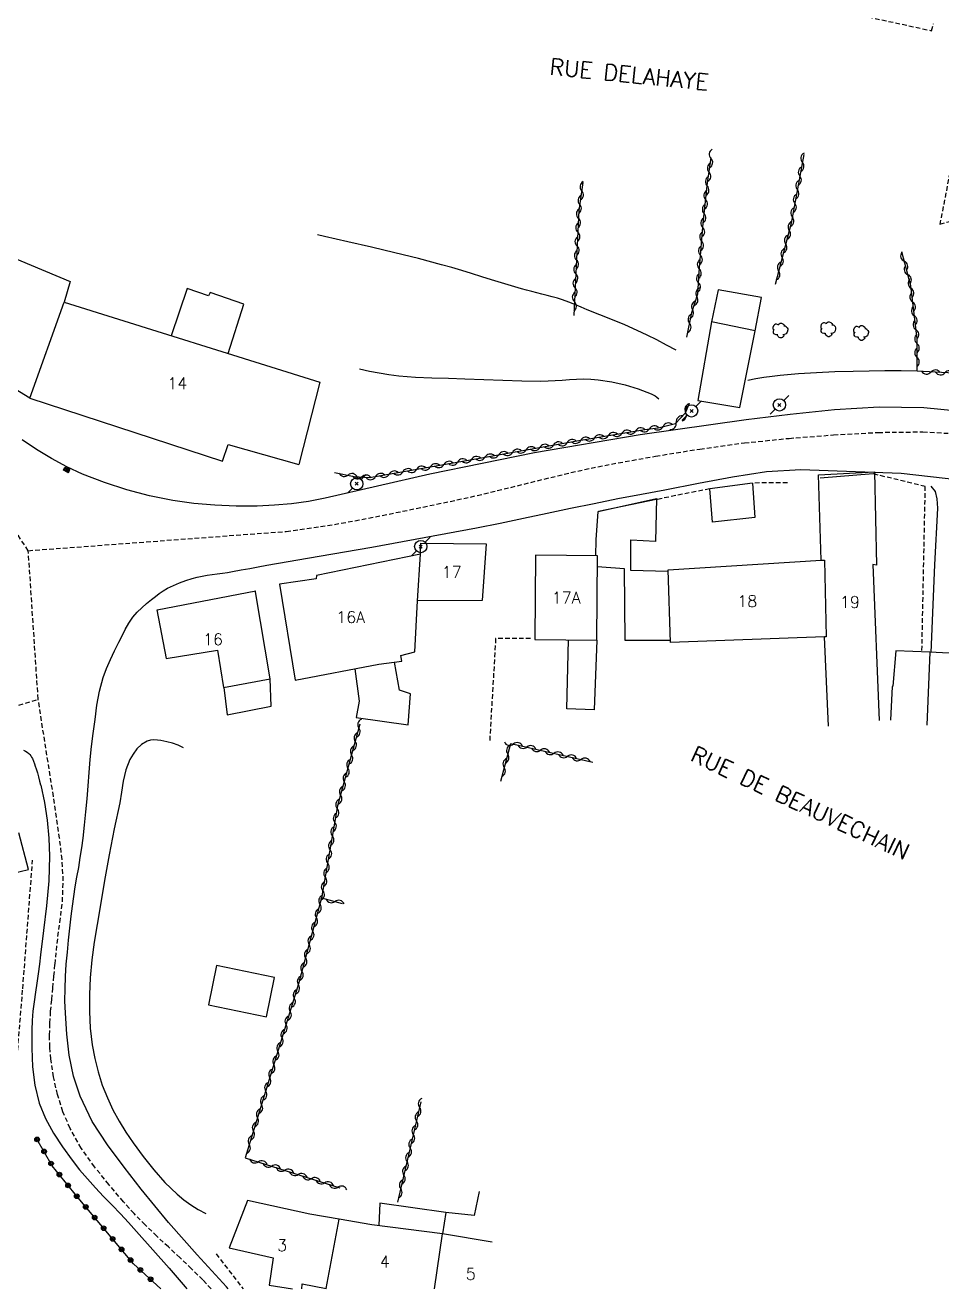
# Model space of a CAD drawing. Header units: millimetres. Extents: x 176000 to 177001, y 163000 to 164001.
# Drawn here: x 176513.4 to 176612.2, y 163000 to 163136.3 of the extents above; entities that cross this region are included whole.
import ezdxf
from ezdxf.enums import TextEntityAlignment as Align

# ---------------------------------------------------------------- set-up
doc = ezdxf.new("R2010")
doc.units = ezdxf.units.MM
doc.linetypes.add('DASHED', pattern=[0.75, 0.5, -0.25])
doc.layers.get('0').update_dxf_attribs({"linetype": 'CONTINUOUS'})
for name, color, linetype in [('W0001', 6, 'DASHED'), ('W0008', 7, 'CONTINUOUS'), ('W0014', 7, 'CONTINUOUS'), ('W0017', 7, 'CONTINUOUS'), ('W0101', 7, 'CONTINUOUS'), ('W0104', 1, 'CONTINUOUS'), ('W0112', 1, 'DASHED'), ('W0211', 2, 'CONTINUOUS'), ('W0214', 2, 'CONTINUOUS'), ('W0300', 7, 'CONTINUOUS'), ('W0310', 3, 'CONTINUOUS'), ('W0323', 7, 'CONTINUOUS'), ('W0401', 7, 'CONTINUOUS'), ('W0473', 7, 'CONTINUOUS'), ('W0989', 7, 'CONTINUOUS'), ('W0991', 7, 'CONTINUOUS'), ('W1102', 7, 'CONTINUOUS')]:
    doc.layers.add(name, color=color, linetype=linetype)
doc.styles.get("Standard").update_dxf_attribs({"font": 'romans.shx', "width": 0.85})

# ---------------------------------------------------------------- blocks, each defined once
blk = doc.blocks.new('T473')
for p, q in [((-0.166667, 0.166667), (0.166667, -0.166667)), ((-0.166667, -0.166667), (0.166667, 0.166667)), ((0.500001, 0.500001), (1.000002, 1.000002)), ((-1.000002, -1.000002), (-0.500001, -0.500001))]:
    blk.add_line(p, q)
blk.add_ellipse((0, 0), major_axis=(0.471405, 0.471405), ratio=1, start_param=5.4977871438, end_param=11.780972451)
blk = doc.blocks.new('T300')
for p, q in [((-0.8, 0.51), (-0.86, 0.34)), ((-0.86, 0.34), (-0.86, 0.17)), ((-0.86, 0.17), (-0.74, 0.06)), ((-0.69, 0.63), (-0.8, 0.51)), ((-0.8, -0.06), (-0.74, 0.06)), ((-0.74, 0.06), (-0.69, 0.11)), ((-0.57, 0.69), (-0.69, 0.63)), ((-0.46, 0.69), (-0.57, 0.69)), ((-0.29, 0.63), (-0.46, 0.69)), ((-0.29, 0.63), (-0.17, 0.74)), ((-0.23, 0.57), (-0.29, 0.63)), ((-0.17, 0.74), (-0.06, 0.8)), ((-0.06, 0.8), (0.06, 0.8)), ((0.06, 0.8), (0.23, 0.74)), ((0.23, 0.74), (0.34, 0.63)), ((0.34, 0.63), (0.4, 0.51)), ((0.46, 0.46), (0.34, 0.46)), ((0.4, 0.51), (0.4, 0.46)), ((0.57, 0.4), (0.46, 0.46)), ((0.57, 0.4), (0.69, 0.29)), ((0.69, 0.29), (0.74, 0.17)), ((0.74, 0.06), (0.69, -0.17)), ((0.74, 0.17), (0.74, 0.06)), ((-0.8, -0.17), (-0.8, -0.06)), ((-0.8, -0.23), (-0.8, -0.17)), ((-0.74, -0.34), (-0.8, -0.23)), ((-0.69, -0.4), (-0.74, -0.34)), ((-0.51, -0.46), (-0.69, -0.4)), ((-0.4, -0.46), (-0.51, -0.46)), ((-0.4, -0.46), (-0.34, -0.46)), ((-0.34, -0.46), (-0.34, -0.4)), ((-0.34, -0.51), (-0.34, -0.46)), ((-0.29, -0.63), (-0.34, -0.51)), ((-0.17, -0.74), (-0.29, -0.63)), ((-0.06, -0.8), (-0.17, -0.74)), ((0.06, -0.8), (-0.06, -0.8)), ((0.17, -0.74), (0.06, -0.8)), ((0.23, -0.69), (0.17, -0.74)), ((0.29, -0.46), (0.23, -0.46)), ((0.29, -0.63), (0.23, -0.69)), ((0.46, -0.4), (0.29, -0.46)), ((0.34, -0.51), (0.29, -0.63)), ((0.34, -0.51), (0.34, -0.46)), ((0.57, -0.34), (0.46, -0.4)), ((0.63, -0.29), (0.57, -0.34)), ((0.69, -0.17), (0.63, -0.29))]:
    blk.add_line(p, q)
blk = doc.blocks.new('T401')
for p, q in [((-0.3, 0.3), (0, 0.3)), ((-0.3, -0.25), (-0.3, 0.3)), ((-0.3, 0.15), (0, 0.15)), ((-0.3, 0), (0, 0)), ((0, 0.3), (0, -0.25)), ((-0.3, -0.15), (0, -0.15)), ((-0.3, -0.25), (-0.3, -0.3)), ((-0.3, -0.3), (0, -0.3)), ((0, -0.3), (0, -0.25))]:
    blk.add_line(p, q)
blk = doc.blocks.new('t310o')
at = {"color": 0, "linetype": 'Continuous'}
for centre, start, end in [((-0.5, 0.38), 216.8699, 323.1304), ((0.5, -0.37), 36.8699, 143.1303)]:
    blk.add_arc(centre, 0.625, start, end, dxfattribs=at)
blk = doc.blocks.new('t323o')
at = {"color": 0, "linetype": 'Continuous'}
for radius in [0.25, 0.15]:
    blk.add_circle((0, 0), radius, dxfattribs=at)

msp = doc.modelspace()

# ---------------------------------------------------------------- linework, layer by layer
at = {"layer": 'W0001'}
for points in [[(176513.68, 163079.63), (176541.51, 163081.71), (176545.97, 163082.33), (176550.4, 163083.13), (176554.8, 163084.03), (176559.2, 163084.95), (176561.39, 163085.42), (176563.56, 163085.93), (176565.73, 163086.46), (176567.89, 163087), (176570.06, 163087.53), (176572.23, 163088.05), (176574.41, 163088.53), (176576.6, 163088.97), (176581.37, 163089.83), (176586.15, 163090.6), (176590.95, 163091.26), (176595.77, 163091.75), (176600.57, 163092.12), (176605.38, 163092.39), (176610.21, 163092.45), (176615.04, 163092.18)], [(176513.68, 163079.63), (176506.17, 163090.92)], [(176514.74, 163063.61), (176513.68, 163079.63)], [(176459.95, 163044.23), (176468.11, 163048.06), (176470.16, 163048.98), (176472.21, 163049.88), (176474.27, 163050.76), (176476.36, 163051.58), (176479.14, 163052.57), (176481.94, 163053.48), (176484.75, 163054.35), (176487.57, 163055.2), (176488.65, 163055.53), (176489.73, 163055.85), (176490.81, 163056.16), (176491.9, 163056.47), (176492.98, 163056.77), (176494.07, 163057.08), (176495.15, 163057.38), (176496.23, 163057.7), (176514.74, 163063.61)], [(176533.41, 163000), (176532.51, 163000.95), (176531.29, 163002.16), (176530.05, 163003.34), (176528.79, 163004.51), (176527.53, 163005.68), (176526.29, 163006.88), (176525.09, 163008.11), (176523.94, 163009.39), (176522.36, 163011.25), (176520.82, 163013.15), (176519.39, 163015.15), (176518.19, 163017.3), (176517.42, 163019.1), (176516.83, 163020.96), (176516.4, 163022.86), (176516.11, 163024.79), (176516, 163026.08), (176515.97, 163027.36), (176516.01, 163028.65), (176516.09, 163029.93), (176516.21, 163031.2), (176516.33, 163032.47), (176516.45, 163033.74), (176516.56, 163035.01), (176516.78, 163037.26), (176517.09, 163039.51), (176517.36, 163041.76), (176517.45, 163044.03), (176517.33, 163046.32), (176517.06, 163048.6), (176516.72, 163050.86), (176516.39, 163053.12), (176514.74, 163063.61)]]:
    msp.add_lwpolyline(points, dxfattribs=at)
at = {"layer": 'W0008'}
for points in [[(176662.78, 163080.06), (176659.87, 163081.45), (176656.94, 163082.79), (176653.99, 163084.08), (176651.01, 163085.31), (176648.09, 163086.49), (176645.16, 163087.64), (176642.2, 163088.71), (176639.18, 163089.62), (176632.08, 163091.47), (176624.91, 163093.08), (176617.66, 163094.31), (176610.33, 163095.03), (176605.5, 163095.11), (176600.69, 163094.83), (176595.9, 163094.34), (176591.14, 163093.75), (176579.7, 163092.14), (176568.31, 163090.19), (176556.99, 163087.9), (176545.73, 163085.28)], [(176535.24, 163000), (176535.05, 163000.21), (176531.89, 163003.64), (176528.79, 163007.13), (176525.86, 163010.76), (176524.04, 163013.11), (176522.23, 163015.51), (176520.58, 163018.04), (176519.26, 163020.76), (176518.55, 163022.95), (176518.1, 163025.21), (176517.84, 163027.48), (176517.68, 163029.74), (176517.63, 163031.06), (176517.64, 163032.37), (176517.69, 163033.69), (176517.78, 163035), (176517.89, 163036.3), (176518.02, 163037.6), (176518.16, 163038.91), (176518.3, 163040.21), (176518.43, 163041.26), (176518.58, 163042.32), (176518.75, 163043.37), (176518.93, 163044.41), (176519.12, 163045.46), (176519.29, 163046.51), (176519.46, 163047.56), (176519.6, 163048.61), (176519.76, 163050.02), (176519.9, 163051.44), (176520.02, 163052.85), (176520.13, 163054.26), (176520.24, 163055.68), (176520.37, 163057.09), (176520.51, 163058.51), (176520.69, 163059.92), (176520.88, 163061.43), (176521.09, 163062.95), (176521.36, 163064.46), (176521.74, 163065.94), (176522.1, 163066.93), (176522.53, 163067.89), (176522.99, 163068.83), (176523.46, 163069.76), (176523.8, 163070.45), (176524.14, 163071.14), (176524.51, 163071.81), (176524.95, 163072.45), (176525.41, 163072.98), (176525.92, 163073.47), (176526.45, 163073.93), (176526.99, 163074.37), (176527.4, 163074.69), (176527.81, 163075.01), (176528.24, 163075.3), (176528.7, 163075.57), (176529.34, 163075.89), (176530, 163076.17), (176530.67, 163076.41), (176531.36, 163076.62), (176531.89, 163076.76), (176532.43, 163076.87), (176532.98, 163076.97), (176533.53, 163077.05), (176534.07, 163077.13), (176534.62, 163077.2), (176535.17, 163077.29), (176535.71, 163077.38), (176536.64, 163077.55), (176537.57, 163077.72), (176538.49, 163077.89), (176539.42, 163078.07)], [(176515.02, 163054.34), (176515.41, 163052.45), (176515.71, 163050.54), (176515.89, 163048.61), (176515.98, 163046.68), (176515.9, 163044), (176515.64, 163041.32), (176515.31, 163038.66), (176515, 163036.01), (176514.88, 163035), (176514.74, 163033.99), (176514.59, 163032.98), (176514.44, 163031.98), (176514.3, 163030.97), (176514.18, 163029.95), (176514.1, 163028.93), (176514.07, 163027.91), (176514.07, 163025.94), (176514.14, 163023.95), (176514.37, 163021.97), (176514.85, 163020.02), (176515.52, 163018.36), (176516.4, 163016.79), (176517.38, 163015.31), (176518.42, 163013.87), (176519.21, 163012.84), (176520.05, 163011.84), (176520.92, 163010.88), (176521.81, 163009.94), (176522.71, 163009.01), (176523.61, 163008.08), (176524.5, 163007.14), (176525.37, 163006.18), (176527.13, 163004.2), (176528.87, 163002.21), (176530.6, 163000.21), (176530.79, 163000)]]:
    msp.add_lwpolyline(points, dxfattribs=at)
at = {"layer": 'W0014'}
for points in [[(176545.73, 163085.28), (176543.91, 163084.95), (176542.08, 163084.7), (176540.24, 163084.54), (176538.39, 163084.45), (176536.1, 163084.44), (176533.81, 163084.53), (176531.53, 163084.73), (176529.26, 163085.05), (176526.77, 163085.56), (176524.32, 163086.2), (176521.9, 163086.97), (176519.54, 163087.89), (176517.83, 163088.67), (176516.17, 163089.56), (176514.57, 163090.54), (176513.02, 163091.6)], [(176539.41, 163078.06), (176545.08, 163079.03), (176550.74, 163080.02), (176556.39, 163081.05), (176562.04, 163082.11), (176564.59, 163082.61), (176567.13, 163083.13), (176569.67, 163083.66), (176572.2, 163084.2), (176574.74, 163084.73), (176577.28, 163085.25), (176579.83, 163085.74), (176582.38, 163086.21), (176586.01, 163086.9), (176589.65, 163087.61), (176593.34, 163088.17), (176597.05, 163088.39), (176607.88, 163087.99), (176618.63, 163086.77)], [(176513.16, 163058.09), (176513.36, 163057.99), (176513.55, 163057.88), (176513.73, 163057.75), (176513.85, 163057.63), (176513.95, 163057.49), (176514.04, 163057.35), (176514.12, 163057.2), (176514.24, 163056.93), (176514.34, 163056.65), (176514.43, 163056.37), (176514.52, 163056.08), (176514.66, 163055.65), (176514.78, 163055.22), (176514.9, 163054.78), (176515.01, 163054.35)]]:
    msp.add_lwpolyline(points, dxfattribs=at)
at = {"layer": 'W0017'}
msp.add_lwpolyline([(176611.1, 163068.66), (176611.49, 163078.1), (176611.82, 163084.21), (176611.76, 163085.23), (176611.57, 163086.01), (176611.11, 163086.58)], dxfattribs=at)
at = {"layer": 'W0101'}
for points in [[(176513.85, 163096.09), (176517.56, 163106.43), (176545.13, 163097.81), (176542.88, 163088.92)], [(176513.85, 163096.09), (176534.63, 163089.27), (176535.24, 163091.09), (176542.88, 163088.92)], [(176599.22, 163078.59), (176598.94, 163087.83), (176604.99, 163088.13), (176605.21, 163078.08), (176604.82, 163078.13), (176605.5, 163061.3)], [(176555.99, 163079.26), (176556.04, 163080.43), (176563.07, 163080.38), (176562.64, 163074.24), (176555.69, 163074.23)], [(176555.99, 163079.26), (176544.79, 163076.96), (176544.74, 163076.61), (176540.77, 163076.03)], [(176599.59, 163070.33), (176582.96, 163069.74), (176582.72, 163077.58), (176599.22, 163078.59)], [(176538.24, 163075.26), (176527.6, 163073.21)], [(176528.55, 163067.98), (176534.11, 163068.89), (176534.74, 163064.87), (176539.78, 163065.79), (176538.21, 163075.2)], [(176540.77, 163076.03), (176542.48, 163065.66), (176551.49, 163067.39), (176553.98, 163067.71), (176553.88, 163068.32), (176555.37, 163068.7), (176555.69, 163074.23)], [(176527.53, 163073.23), (176528.56, 163067.99)], [(176600.03, 163060.71), (176599.59, 163070.33)], [(176544.05, 163008.04), (176537.33, 163009.52), (176535.34, 163004.41), (176540.1, 163003.35), (176539.67, 163000.4), (176542.18, 163000)], [(176547.24, 163007.5), (176544.05, 163008.04)], [(176550.74, 163006.91), (176547.24, 163007.5)], [(176558.37, 163005.93), (176550.75, 163006.91), (176550.74, 163006.91)], [(176563.75, 163005.01), (176558.37, 163005.93)], [(176543.19, 163000), (176543.23, 163000.51), (176543.23, 163000.52), (176545.81, 163000.02)], [(176545.81, 163000.02), (176545.8, 163000)]]:
    msp.add_lwpolyline(points, dxfattribs=at)
msp.add_lwpolyline([(176568.42, 163079.13), (176568.35, 163070.04), (176575.02, 163069.98), (176575.1, 163079.07)], close=True, dxfattribs=at)
at = {"layer": 'W0104'}
for points in [[(176513.85, 163096.09), (176504.9, 163101.56), (176502.53, 163106.26), (176507.07, 163113.32), (176518.18, 163108.68), (176517.56, 163106.43)], [(176535.26, 163100.89), (176536.95, 163106.23), (176533.29, 163107.47), (176533.14, 163107.13), (176530.81, 163107.93), (176529.1, 163102.82)], [(176590.45, 163095.06), (176592.1, 163103.36), (176592.78, 163106.96), (176588.11, 163107.78), (176587.39, 163104.32), (176585.94, 163095.84)], [(176592.1, 163103.36), (176587.39, 163104.32)], [(176585.94, 163095.84), (176590.45, 163095.06)], [(176604.84, 163087.92), (176599.11, 163087.45)], [(176591.83, 163086.93), (176592.07, 163083.21), (176587.51, 163082.72), (176587.21, 163086.31)], [(176591.83, 163086.93), (176587.21, 163086.31)], [(176574.92, 163079.07), (176574.94, 163080.79), (176575.16, 163083.84), (176581.48, 163085.26), (176581.37, 163080.63), (176578.68, 163080.76), (176578.67, 163080.76), (176578.65, 163077.52), (176582.72, 163077.41)], [(176581.43, 163085.14), (176575.21, 163083.84)], [(176582.96, 163069.95), (176578.08, 163069.95), (176578.02, 163077.67), (176575.08, 163077.9)], [(176575.02, 163069.98), (176575.02, 163069.98), (176574.73, 163062.45), (176571.78, 163062.57), (176571.97, 163070.01)], [(176614.42, 163068.5), (176610.96, 163068.67), (176607.29, 163068.81), (176606.95, 163065.01), (176606.88, 163064.99), (176606.7, 163061.35)], [(176610.96, 163068.67), (176610.65, 163060.81)], [(176548.91, 163066.89), (176549.38, 163063.39), (176549.07, 163061.62), (176554.68, 163060.85), (176554.92, 163064.19), (176553.74, 163064.58), (176553.2, 163067.61)], [(176534.77, 163064.87), (176535.14, 163061.92), (176539.9, 163062.84), (176539.78, 163065.79)], [(176503.47, 163044.38), (176503.78, 163042.87), (176513.7, 163045.22), (176512.67, 163049.19)], [(176562.33, 163010.49), (176561.79, 163007.89), (176558.72, 163008.23), (176558.37, 163005.93)], [(176558.72, 163008.23), (176558.72, 163008.23), (176551.61, 163009.22), (176551.52, 163006.81)]]:
    msp.add_lwpolyline(points, dxfattribs=at)
msp.add_lwpolyline([(176533.13, 163030.62), (176539.37, 163029.33), (176540.25, 163033.59), (176534, 163034.87)], close=True, dxfattribs=at)
at = {"layer": 'W0112'}
for points in [[(176600.65, 163138.02), (176611.15, 163135.73), (176611.36, 163136.47)], [(176613.67, 163122.97), (176613.26, 163121.17), (176612.05, 163114.87), (176621.51, 163117.43)], [(176610.47, 163086.55), (176604.84, 163087.92)], [(176587.21, 163086.31), (176581.43, 163085.14)], [(176595.59, 163086.95), (176591.83, 163086.93)], [(176610.11, 163068.85), (176610.47, 163086.56)], [(176567.88, 163070.17), (176564.11, 163070.14), (176563.46, 163059.1)], [(176512.22, 163022.01), (176513.08, 163032.36), (176514.14, 163046.23)], [(176533.94, 163003.75), (176536.85, 163000)]]:
    msp.add_lwpolyline(points, dxfattribs=at)
at = {"layer": 'W0211'}
for points in [[(176583.57, 163101.26), (176582.54, 163101.82), (176581.5, 163102.37), (176580.45, 163102.89), (176579.39, 163103.39), (176578.05, 163103.98), (176576.71, 163104.54), (176575.35, 163105.09), (176574, 163105.63), (176573.33, 163105.9), (176572.66, 163106.18), (176571.99, 163106.44), (176571.31, 163106.69), (176570.77, 163106.86), (176570.22, 163107.02), (176569.67, 163107.16), (176569.11, 163107.3), (176568.56, 163107.44), (176568, 163107.58), (176567.45, 163107.72), (176566.9, 163107.88), (176565.82, 163108.19), (176564.74, 163108.52), (176563.67, 163108.85), (176562.6, 163109.19), (176561.52, 163109.52), (176560.45, 163109.85), (176559.37, 163110.17), (176558.28, 163110.48), (176555.77, 163111.14), (176553.24, 163111.76), (176550.71, 163112.36), (176548.17, 163112.94), (176545.63, 163113.52), (176544.89, 163113.7)], [(176609.58, 163098.99), (176607.85, 163099.02), (176606.12, 163099.03), (176604.4, 163099.01), (176602.67, 163098.97), (176600.7, 163098.91), (176598.74, 163098.83), (176596.78, 163098.72), (176594.82, 163098.54), (176593.94, 163098.44), (176593.06, 163098.31), (176592.18, 163098.16), (176591.31, 163097.98)]]:
    msp.add_lwpolyline(points, dxfattribs=at)
at = {"layer": 'W0214'}
msp.add_lwpolyline([(176549.43, 163099.25), (176550.48, 163099.01), (176551.53, 163098.81), (176552.6, 163098.64), (176553.66, 163098.51), (176555.45, 163098.36), (176557.23, 163098.28), (176559.02, 163098.24), (176560.8, 163098.18), (176562.85, 163098.1), (176564.9, 163098.02), (176566.95, 163097.96), (176568.99, 163097.93), (176569.77, 163097.94), (176570.54, 163097.98), (176571.3, 163098.04), (176572.07, 163098.09), (176572.84, 163098.14), (176573.62, 163098.16), (176574.39, 163098.14), (176575.17, 163098.07), (176576.63, 163097.85), (176578.08, 163097.52), (176579.5, 163097.09), (176580.89, 163096.55), (176581.1, 163096.44), (176581.31, 163096.32), (176581.51, 163096.18), (176581.7, 163096.03)], dxfattribs=at)
at = {"layer": 'W0300'}
msp.add_lwpolyline([(176530.44, 163058.37), (176529.85, 163058.64), (176529.24, 163058.86), (176528.62, 163059.02), (176527.98, 163059.14), (176527.62, 163059.19), (176527.24, 163059.22), (176526.86, 163059.2), (176526.49, 163059.09), (176525.89, 163058.73), (176525.39, 163058.24), (176524.99, 163057.68), (176524.65, 163057.1), (176524.2, 163055.97), (176523.93, 163054.78), (176523.75, 163053.59), (176523.54, 163052.43), (176522.96, 163049.63), (176522.42, 163046.83), (176521.9, 163044.03), (176521.43, 163041.22), (176521.11, 163039.31), (176520.79, 163037.39), (176520.53, 163035.47), (176520.36, 163033.54), (176520.29, 163031.73), (176520.28, 163029.92), (176520.36, 163028.11), (176520.57, 163026.31), (176520.85, 163024.84), (176521.21, 163023.39), (176521.66, 163021.97), (176522.21, 163020.58), (176522.8, 163019.31), (176523.48, 163018.08), (176524.22, 163016.9), (176525.01, 163015.74), (176526.08, 163014.27), (176527.21, 163012.83), (176528.42, 163011.46), (176529.74, 163010.19), (176530.46, 163009.59), (176531.21, 163009.05), (176532.01, 163008.56), (176532.83, 163008.13)], dxfattribs=at)
at = {"layer": 'W0310'}
for points in [[(176584.74, 163102.68), (176585.27, 163105.33), (176585.92, 163107.33), (176586.1, 163110.16), (176586.5, 163114.96), (176586.98, 163119.3), (176587.36, 163122.02)], [(176597.36, 163122.38), (176596, 163114.98), (176594.26, 163108.36)], [(176573.51, 163119.35), (176573.08, 163116.33), (176572.53, 163105)], [(176609.58, 163098.99), (176609.58, 163102.48), (176608.9, 163108.21), (176607.93, 163111.88)], [(176648.33, 163088.51), (176638.38, 163093.08), (176628.9, 163096.2), (176617.5, 163098.55), (176609.58, 163098.99)], [(176546.71, 163088.08), (176548.83, 163087.65), (176550.51, 163087.51), (176560.96, 163089.36), (176573.07, 163091.5), (176580.19, 163092.71), (176581.64, 163092.89), (176583.52, 163093.36), (176584.6, 163094.52), (176585.03, 163095.55)], [(176549.47, 163060.92), (176547.06, 163052.11), (176545.33, 163042.16), (176542.85, 163032.88), (176537.08, 163014.14)], [(176564.65, 163054.78), (176565.73, 163058.84), (176574.59, 163056.82)], [(176545.33, 163042.16), (176547.54, 163041.57)], [(176556.04, 163020.18), (176553.52, 163009.33)], [(176537.08, 163014.14), (176547.29, 163010.9)]]:
    msp.add_lwpolyline(points, dxfattribs=at)
at = {"layer": 'W0323'}
msp.add_lwpolyline([(176527.97, 163000), (176525.03, 163002.7), (176519.05, 163009.8), (176516.27, 163013.26), (176514.61, 163016.14)], dxfattribs=at)
at = {"layer": 'W1102'}
for points in [[(176555.69, 163074.23), (176555.99, 163079.26)], [(176599.22, 163078.59), (176599.58, 163078.61), (176599.78, 163070.33), (176599.59, 163070.33)], [(176545.81, 163000.02), (176547.24, 163007.5)], [(176557.51, 163000), (176558.37, 163005.93)]]:
    msp.add_lwpolyline(points, dxfattribs=at)

# ---------------------------------------------------------------- block references
at = {"layer": 'W0300'}
for p in [(176594.88, 163103.38), (176600.05, 163103.51), (176603.59, 163103.11)]:
    msp.add_blockref('T300', p, dxfattribs=at)
at = {"layer": 'W0310'}
for p, rotation in [((176587.35, 163121.95), 82.12583483162493), ((176587.14, 163120.47), 82.12583483162493), ((176597.2, 163121.53), 259.61879579173), ((176586.94, 163118.98), 83.6481899274338), ((176596.93, 163120.05), 259.61879579173), ((176573.39, 163118.46), 261.8241375762587), ((176596.66, 163118.58), 259.61879579173), ((176573.17, 163116.98), 261.8241375762587), ((176586.78, 163117.49), 83.6481899274338), ((176596.39, 163117.1), 259.61879579173), ((176573.04, 163115.49), 267.1922951663155), ((176586.61, 163116), 83.6481899274338), ((176596.12, 163115.63), 259.61879579173), ((176572.97, 163113.99), 267.1922951663155), ((176586.46, 163114.51), 85.31623430552672), ((176595.79, 163114.17), 255.2240252276968), ((176572.89, 163112.49), 267.1922951663155), ((176586.34, 163113.01), 85.31623430552672), ((176595.4, 163112.72), 255.2240252276968), ((176572.82, 163110.99), 267.1922951663155), ((176586.21, 163111.52), 85.31623430552672), ((176595.02, 163111.26), 255.2240252276968), ((176608.2, 163110.86), 104.7727843890704), ((176572.75, 163109.49), 267.1922951663155), ((176586.09, 163110.02), 86.36929692185313), ((176594.64, 163109.81), 255.2240252276968), ((176608.59, 163109.41), 104.7727843890704), ((176586, 163108.53), 86.36929692185313), ((176572.67, 163107.99), 267.1922951663155), ((176585.83, 163107.04), 71.98551587601416), ((176608.93, 163107.95), 96.74579164430034), ((176572.6, 163106.5), 267.1922951663155), ((176585.36, 163105.62), 71.98551587601416), ((176609.11, 163106.46), 96.74579164430034), ((176585.04, 163104.15), 78.68172995659272), ((176609.28, 163104.97), 96.74579164430034), ((176609.46, 163103.48), 96.74579164430034), ((176609.58, 163101.99), 90.03284366492261), ((176609.58, 163100.49), 90.03284366492261), ((176611.08, 163098.91), 176.8502096078678), ((176612.58, 163098.83), 176.8502096078678), ((176584.61, 163094.55), 67.51404026029333), ((176583.6, 163093.44), 46.92023891204261), ((176577.74, 163092.29), 9.594015429541173), ((176579.22, 163092.54), 9.594015429541173), ((176580.7, 163092.77), 7.436482734723576), ((176582.18, 163093.03), 13.92145117610819), ((176570.35, 163091.02), 10.05358735212074), ((176571.83, 163091.28), 10.05358735212074), ((176573.3, 163091.54), 9.594015429541173), ((176574.78, 163091.79), 9.594015429541173), ((176576.26, 163092.04), 9.594015429541173), ((176562.96, 163089.71), 10.05358735212074), ((176564.44, 163089.97), 10.05358735212074), ((176565.92, 163090.23), 10.05358735212074), ((176567.39, 163090.5), 10.05358735212074), ((176568.87, 163090.76), 10.05358735212074), ((176555.58, 163088.4), 10.03831372296072), ((176557.06, 163088.66), 10.03831372296072), ((176558.53, 163088.93), 10.03831372296072), ((176560.01, 163089.19), 10.03831372296072), ((176561.49, 163089.45), 10.05358735212074), ((176548.18, 163087.79), 348.5029968994947), ((176549.66, 163087.58), 354.943647731489), ((176551.15, 163087.62), 10.03831372296072), ((176552.62, 163087.88), 10.03831372296072), ((176554.1, 163088.14), 10.03831372296072), ((176549.35, 163060.49), 254.7250725232066), ((176548.96, 163059.04), 254.7250725232066), ((176548.56, 163057.59), 254.7250725232066), ((176565.42, 163057.68), 75.05131064647058), ((176566.02, 163058.77), 347.1454912370229), ((176567.48, 163058.44), 347.1454912370229), ((176565.03, 163056.23), 75.05131064647058), ((176568.95, 163058.1), 347.1454912370229), ((176570.41, 163057.77), 347.1454912370229), ((176571.87, 163057.44), 347.1454912370229), ((176573.33, 163057.1), 347.1454912370229), ((176548.17, 163056.15), 254.7250725232066), ((176547.77, 163054.7), 254.7250725232066), ((176547.38, 163053.25), 254.7250725232066), ((176547.01, 163051.8), 260.1208291849634), ((176546.75, 163050.32), 260.1208291849634), ((176546.49, 163048.84), 260.1208291849634), ((176546.24, 163047.36), 260.1208291849634), ((176545.98, 163045.89), 260.1208291849634), ((176545.72, 163044.41), 260.1208291849634), ((176545.46, 163042.93), 260.1208291849634), ((176545.15, 163041.47), 255.0489778313572), ((176546.78, 163041.77), 345.0942156220467), ((176544.76, 163040.02), 255.0489778313572), ((176544.37, 163038.57), 255.0489778313572), ((176543.98, 163037.12), 255.0489778313572), ((176543.6, 163035.67), 255.0489778313572), ((176543.21, 163034.22), 255.0489778313572), ((176542.82, 163032.77), 252.8788001616167), ((176542.38, 163031.34), 252.8788001616167), ((176541.94, 163029.91), 252.8788001616167), ((176541.49, 163028.47), 252.8788001616167), ((176541.05, 163027.04), 252.8788001616167), ((176540.61, 163025.61), 252.8788001616167), ((176540.17, 163024.17), 252.8788001616167), ((176539.73, 163022.74), 252.8788001616167), ((176539.29, 163021.3), 252.8788001616167), ((176538.85, 163019.87), 252.8788001616167), ((176555.9, 163019.56), 256.9426232793602), ((176538.4, 163018.44), 252.8788001616167), ((176555.56, 163018.1), 256.9426232793602), ((176537.96, 163017), 252.8788001616167), ((176537.52, 163015.57), 252.8788001616167), ((176555.22, 163016.64), 256.9426232793602), ((176554.88, 163015.18), 256.9426232793602), ((176538.51, 163013.68), 342.4159076691045), ((176539.94, 163013.23), 342.4159076691045), ((176554.54, 163013.71), 256.9426232793602), ((176541.37, 163012.78), 342.4159076691045), ((176542.8, 163012.32), 342.4159076691045), ((176544.23, 163011.87), 342.4159076691045), ((176554.2, 163012.25), 256.9426232793602), ((176545.66, 163011.42), 342.4159076691045), ((176547.09, 163010.96), 342.4159076691045), ((176553.86, 163010.79), 256.9426232793602)]:
    msp.add_blockref('t310o', p, dxfattribs=dict(at, rotation=rotation))
at = {"layer": 'W0323'}
for p, rotation in [((176514.63, 163016.11), 119.9758941640382), ((176515.38, 163014.81), 119.9758941640382), ((176516.13, 163013.51), 119.9758941640382), ((176517.03, 163012.31), 128.8514187288706), ((176517.97, 163011.15), 128.8514187288706), ((176518.91, 163009.98), 128.8514187288706), ((176519.88, 163008.83), 130.1051324406343), ((176520.84, 163007.68), 130.1051324406343), ((176521.81, 163006.53), 130.1051324406343), ((176522.78, 163005.38), 130.1051324406343), ((176523.74, 163004.24), 130.1051324406343), ((176524.71, 163003.09), 130.1051324406343), ((176525.77, 163002.03), 137.4085252744472), ((176526.87, 163001.02), 137.4085252744472)]:
    msp.add_blockref('t323o', p, dxfattribs=dict(at, rotation=rotation))
at = {"layer": 'W0401', "rotation": 63.80775381212985}
for p in [(176517.86, 163088.45), (176517.9, 163088.52)]:
    msp.add_blockref('T401', p, dxfattribs=at)
at = {"layer": 'W0473'}
for p in [(176585.25, 163094.71), (176594.73, 163095.36), (176549.12, 163086.85), (176556.03, 163080.07)]:
    msp.add_blockref('T473', p, dxfattribs=at)

# ---------------------------------------------------------------- texts
at = {"layer": 'W0989'}
for s, rotation, p in [('RUE DELAHAYE  ', 354.2535, (176569.86, 163131.01)), ('RUE DE BEAUVECHAIN  ', 335.007, (176584.99, 163057.04))]:
    msp.add_text(s, height=1.75, rotation=rotation, dxfattribs=at).set_placement(p)
at = {"layer": 'W0991'}
for s, p in [('14', (176529.76, 163097.68)), ('17', (176559.37, 163077.33)), ('17A', (176571.72, 163074.56)), ('18', (176591.26, 163074.18)), ('19', (176602.34, 163074.08)), ('16A', (176548.47, 163072.46)), ('16', (176533.61, 163070.07)), ('3', (176541.07, 163004.68)), ('4', (176552.15, 163002.92)), ('5', (176561.42, 163001.6))]:
    msp.add_text(s, height=1.25, dxfattribs=at).set_placement(p, align=Align.MIDDLE_CENTER)

doc.saveas('drawing.dxf')
